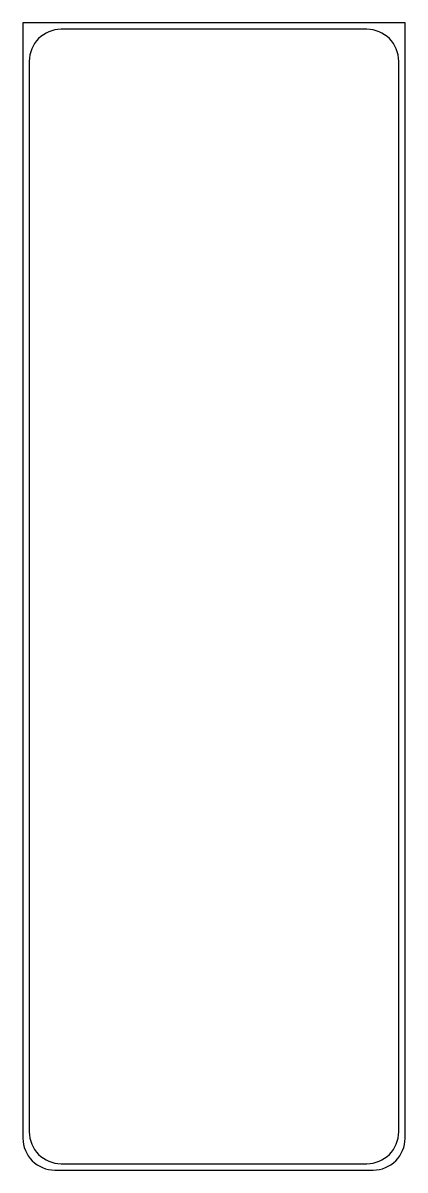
# Model space of a CAD drawing. Header units: centimetres. Extents: x -30 to 30, y -180 to 0.
import ezdxf

# ---------------------------------------------------------------- set-up
doc = ezdxf.new("R2010")
doc.units = ezdxf.units.CM
doc.layers.get('0').update_dxf_attribs({"linetype": 'CONTINUOUS'})

msp = doc.modelspace()

# ---------------------------------------------------------------- linework, layer by layer
for points in [[(30, 0), (-30, 0), (-30, -175, 0.414214), (-25, -180), (25, -180, 0.414214), (30, -175)], [(24, -1), (-24, -1, 0.414214), (-29, -6), (-29, -174, 0.414214), (-24, -179), (24, -179, 0.414214), (29, -174), (29, -6, 0.414214)]]:
    msp.add_lwpolyline(points, format="xyb", close=True)

doc.saveas('drawing.dxf')
